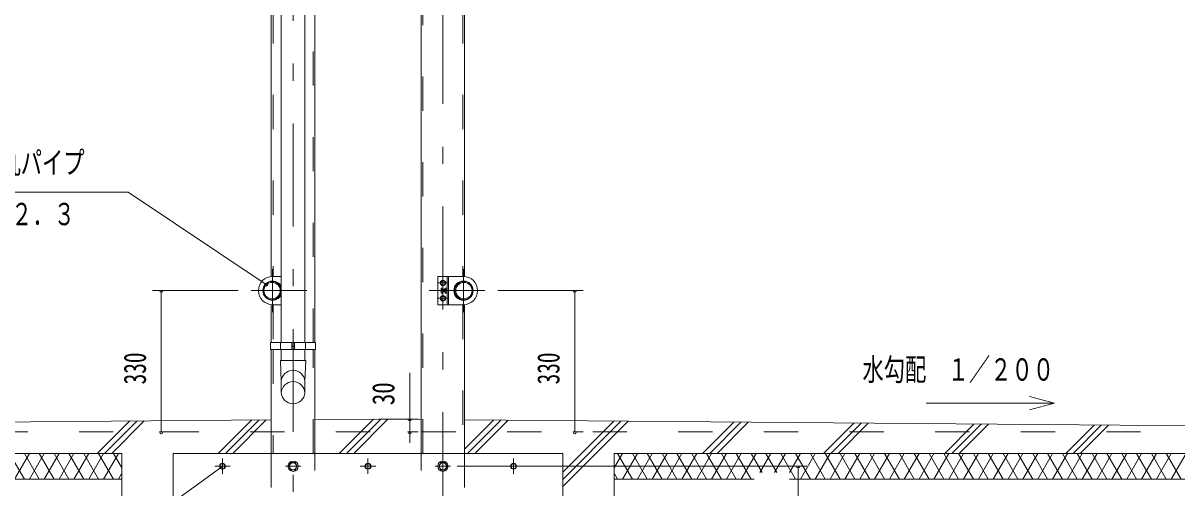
# Model space of a CAD drawing. Units: millimetres, scale not verified. Extents: x -34835 to 34837, y -16800 to 16800.
# Drawn here: x 18569 to 29350, y 1469 to 5810 of the extents above; entities that cross this region are included whole.
import ezdxf
from ezdxf.enums import TextEntityAlignment as Align

# ---------------------------------------------------------------- set-up
doc = ezdxf.new("R2010")
doc.units = ezdxf.units.MM
doc.header["$LTSCALE"] = 80
doc.linetypes.add('USER2', pattern=[10, 4, -6])
doc.linetypes.add('USER3', pattern=[24, 12, -5, 2, -5])
for name, color, linetype, lineweight in [('0-6_2-02BOLD', 7, 'Continuous', 18), ('0-7_2-12HIDDEN', 3, 'USER2', 18), ('0-8_2-22CENTER', 3, 'USER3', 18), ('0-9_2-42THIN', 4, 'Continuous', 18), ('0-A_2-52DIM', 3, 'Continuous', 18), ('0-B_2-62HATCH', 2, 'Continuous', 18)]:
    doc.layers.add(name, color=color, linetype=linetype, lineweight=lineweight)
doc.styles.add('ＭＳ ゴシック', font='')
doc.styles.get('ＭＳ ゴシック').set_extended_font_data('MS Gothic')

msp = doc.modelspace()

# ---------------------------------------------------------------- linework, layer by layer
at = {"layer": '0-6_2-02BOLD'}
for p, q in [((20981.44, 2826.27), (20981.44, 8791.89)), ((21201.47, 8791.89), (21201.47, 2826.27)), ((20888.25, 6739.89), (20888.25, 3443.41)), ((21294.65, 2826.28), (21294.65, 6739.89)), ((22288.24, 6739.89), (22288.24, 1791.89)), ((22694.64, 3443.41), (22694.64, 6739.89)), ((20899.45, 3443.89), (20981.44, 3443.89)), ((22531.45, 3443.89), (22531.45, 3179.89)), ((22491.45, 3323.44), (22477.46, 3323.44)), ((22477.46, 3300.34), (22491.45, 3300.34)), ((22511.45, 3323.89), (22491.45, 3323.89)), ((22491.45, 3299.89), (22511.45, 3299.89)), ((22531.45, 3323.44), (22513.47, 3323.44)), ((22513.47, 3300.34), (22531.45, 3300.34)), ((22594.25, 3299.89), (22598.64, 3299.89)), ((22598.64, 3323.89), (22598.64, 3299.89)), ((20888.25, 3180.36), (20888.25, 2826.28)), ((20981.44, 3179.89), (20899.45, 3179.89)), ((22694.64, 1791.89), (22694.64, 3180.36)), ((20975.02, 2826.27), (20975.02, 2762.28)), ((21079.24, 2826.28), (21079.24, 2762.28)), ((21103.65, 2762.28), (21103.65, 2826.28)), ((21207.81, 2826.27), (21207.81, 2762.28)), ((20888.25, 2762.28), (20888.25, 1791.89)), ((20981.41, 2762.28), (20981.41, 2660.41)), ((21079.24, 2794.28), (21103.65, 2794.28)), ((21201.41, 2762.28), (21201.41, 2660.41)), ((21294.65, 1791.89), (21294.65, 2762.28)), ((21791.45, 2111.89), (22273.25, 2109.49)), ((22694.64, 2104.59), (31691.45, 2031.89)), ((19491.45, 1791.89), (11891.45, 1791.89)), ((19491.45, 791.89), (19491.45, 1791.89)), ((25401.13, 1551.89), (24091.45, 1551.89))]:
    msp.add_line(p, q, dxfattribs=at)
for points in [[(22683.45, 3179.89), (22443.45, 3179.89), (22443.45, 3443.89), (22683.45, 3443.89)], [(20981.44, 3321.07), (20980.25, 3319.89), (20980.25, 3303.89), (20981.44, 3302.7)], [(22531.45, 3288.79), (22513.47, 3288.79), (22511.45, 3292.29), (22511.45, 3331.49), (22513.47, 3334.98), (22531.45, 3334.98)], [(22598.64, 3299.89), (22602.64, 3303.89), (22602.64, 3319.89), (22598.64, 3323.89), (22594.25, 3323.89)], [(20981.43, 2358.39), (20981.43, 2461.78), (20973.43, 2660.42), (21209.41, 2660.42)], [(21209.41, 2660.42), (21201.42, 2461.78), (21201.42, 2358.39)], [(20888.25, 2104.59), (11891.45, 2031.89), (11891.45, 1551.89), (19491.45, 1551.89)], [(22288.24, 2107.88), (21791.45, 2111.89), (21294.65, 2107.88)], [(31691.45, 2031.89), (31691.45, 1551.89), (25731.44, 1551.89)], [(19971.44, 791.89), (19971.44, 1791.89), (23611.45, 1791.89), (23611.45, 791.89)], [(24091.45, 791.89), (24091.45, 1791.89), (31691.45, 1791.89)]]:
    msp.add_lwpolyline(points, dxfattribs=at)
for points in [[(22491.45, 3360.79), (22471.45, 3372.34), (22471.45, 3395.43), (22491.45, 3406.98), (22511.45, 3395.43), (22511.45, 3372.34)], [(22471.45, 3228.34), (22471.45, 3251.43), (22491.45, 3262.98), (22511.45, 3251.43), (22511.45, 3228.34), (22491.45, 3216.79)], [(22477.46, 3288.79), (22491.45, 3288.79), (22491.45, 3334.98), (22477.46, 3334.98), (22475.45, 3331.49), (22475.45, 3292.29)], [(21301.03, 2762.28), (21301.03, 2826.27), (20881.84, 2826.27), (20881.84, 2762.28)], [(21071.81, 1705.89), (21052.18, 1671.89), (21071.81, 1637.89), (21111.08, 1637.89), (21130.71, 1671.89), (21111.08, 1705.89)], [(22471.82, 1705.89), (22511.08, 1705.89), (22530.71, 1671.89), (22511.08, 1637.89), (22471.82, 1637.89), (22452.19, 1671.89)]]:
    msp.add_lwpolyline(points, close=True, dxfattribs=at)
for centre, radius in [((20894.85, 3311.89), 85.4), ((20894.85, 3311.89), 76.2), ((22491.45, 3383.89), 25), ((22491.45, 3383.89), 19.6), ((22683.45, 3311.89), 90), ((22688.05, 3311.89), 85.4), ((22688.05, 3311.89), 76.2), ((22491.45, 3239.89), 25), ((22491.45, 3239.89), 19.6), ((20431.45, 1671.89), 28), ((20431.45, 1671.89), 24), ((21091.45, 1671.89), 48), ((21091.45, 1671.89), 33), ((21791.45, 1671.89), 28), ((21791.45, 1671.89), 24), ((22491.45, 1671.89), 48), ((22491.45, 1671.89), 33), ((23151.46, 1671.89), 28), ((23151.46, 1671.89), 24)]:
    msp.add_circle(centre, radius, dxfattribs=at)
for centre, radius, start, end in [((20899.45, 3311.89), 132, 90, 270), ((20899.45, 3311.89), 90, 24.35742, 335.64255), ((22683.45, 3311.89), 132, 270, 90), ((22509.49, 3311.89), 34.04, 160.17087, 199.83131), ((22484.72, 3294.57), 9.27, 141.46855, 180), ((22484.72, 3329.21), 9.26, 180, 218.54622), ((22520.71, 3329.21), 9.27, 180, 218.53142), ((22520.71, 3294.57), 9.26, 141.45375, 180), ((22545.5, 3311.89), 34.04, 160.16866, 199.8291), ((21091.44, 2457.86), 110.21, 3.55865, 176.44131), ((21091.44, 2351.56), 110.21, 3.55865, 176.44131), ((21091.44, 2365.24), 110.21, 183.56302, 356.43695)]:
    msp.add_arc(centre, radius, start, end, dxfattribs=at)
at = {"layer": '0-7_2-12HIDDEN'}
for p, q in [((20905.05, 6739.89), (20905.05, 3443.89)), ((21277.84, 2826.28), (21277.84, 6739.89)), ((22305.05, 1791.89), (22305.05, 6739.89)), ((22677.85, 6739.89), (22677.85, 3443.89)), ((22544.25, 3443.89), (22544.25, 3179.89)), ((20905.05, 3179.89), (20905.05, 2826.28)), ((22677.85, 3179.89), (22677.85, 1791.89)), ((20905.05, 2762.28), (20905.05, 1791.89)), ((21277.84, 1791.89), (21277.84, 2762.28)), ((11891.45, 1991.89), (31691.45, 1991.89))]:
    msp.add_line(p, q, dxfattribs=at)
for points in [[(20888.25, 1791.89), (20888.25, 831.89), (21294.65, 831.89), (21294.65, 1791.89)], [(22694.64, 1791.89), (22694.64, 831.89), (22288.24, 831.89), (22288.24, 1791.89)]]:
    msp.add_lwpolyline(points, dxfattribs=at)
at = {"layer": '0-8_2-22CENTER'}
for p, q in [((21091.45, -1848.11), (21091.45, 9855.89)), ((22491.45, 9855.89), (22491.45, -1848.11)), ((20899.45, 3511.89), (20899.45, 3111.89)), ((22683.45, 3511.89), (22683.45, 3111.89)), ((22441.45, 3383.89), (22541.45, 3383.89)), ((21219.44, 3311.89), (20699.46, 3311.89)), ((22363.45, 3311.89), (22883.44, 3311.89)), ((22541.45, 3239.89), (22438.83, 3239.89)), ((20431.45, 1743.89), (20431.45, 1599.89)), ((21791.45, 1599.89), (21791.45, 1743.89)), ((23151.46, 1743.89), (23151.46, 1599.89)), ((20359.44, 1671.89), (20503.45, 1671.89)), ((21019.45, 1671.89), (21163.45, 1671.89)), ((21719.45, 1671.89), (21863.45, 1671.89)), ((22419.44, 1671.89), (22563.44, 1671.89)), ((23223.46, 1671.89), (23079.46, 1671.89))]:
    msp.add_line(p, q, dxfattribs=at)
at = {"layer": '0-9_2-42THIN'}
for p, q in [((22491.45, 3320.69), (22511.45, 3320.69)), ((22511.45, 3303.09), (22491.45, 3303.09)), ((22601.85, 3320.69), (22593.87, 3320.69)), ((22593.87, 3303.09), (22601.85, 3303.09))]:
    msp.add_line(p, q, dxfattribs=at)
at = {"layer": '0-A_2-52DIM'}
for p, q in [((20856.38, 3370.25), (20824.38, 3370.25)), ((20579.45, 3311.89), (19779.45, 3311.89)), ((19875.45, 3311.89), (19843.45, 3311.89)), ((23003.44, 3311.89), (23803.44, 3311.89)), ((23739.44, 3311.89), (23707.44, 3311.89)), ((22181.1, 1891.46), (22181.1, 2543.89)), ((27974.4, 2322.33), (28206.22, 2260.21)), ((21893.99, 2111.89), (22261.1, 2111.89)), ((22197.1, 2111.89), (22165.1, 2111.89)), ((19875.45, 1991.89), (19843.45, 1991.89)), ((22197.1, 1991.89), (22165.1, 1991.89)), ((22261.1, 1991.89), (22181.1, 1991.89)), ((23739.44, 1991.89), (23707.44, 1991.89)), ((22625.56, 1671.89), (25891.44, 1671.89)), ((25827.44, 1671.89), (25795.44, 1671.89)), ((25811.44, 1671.89), (25811.44, 359.89))]:
    msp.add_line(p, q, dxfattribs=at)
for points in [[(20840.38, 3370.25), (19551.45, 4231.89), (17311.45, 4231.89)], [(19859.45, 3311.89), (19859.45, 1991.89), (19939.45, 1991.89)], [(23723.44, 3311.89), (23723.44, 1991.89), (23803.44, 1991.89)], [(27006.22, 2260.21), (28206.22, 2260.21), (27974.4, 2198.1)], [(15586.86, -41.53), (18066.86, -41.53), (20426.19, 1667.04)]]:
    msp.add_lwpolyline(points, dxfattribs=at)
for centre in [(20840.38, 3370.25), (19859.45, 3311.89), (23723.44, 3311.89), (22181.1, 2111.89), (19859.45, 1991.89), (22181.1, 1991.89), (23723.44, 1991.89), (25811.44, 1671.89)]:
    msp.add_arc(centre, 16, 180, 0, dxfattribs=at)
at = {"layer": '0-B_2-62HATCH'}
for p, q in [((19260.83, 1791.89), (19562.41, 2093.47)), ((19630.86, 2094.03), (19328.71, 1791.89)), ((19396.59, 1791.89), (19699.3, 2094.6)), ((20392.2, 1791.89), (20703.21, 2102.9)), ((20771.66, 2103.46), (20460.08, 1791.89)), ((20527.96, 1791.89), (20840.1, 2104.03)), ((21843.31, 2111.63), (21523.57, 1791.89)), ((21591.45, 1791.89), (21910.86, 2111.29)), ((21978.4, 2110.96), (21659.33, 1791.89)), ((22965.24, 2102.19), (22694.64, 1831.59)), ((22722.82, 1791.89), (23032.57, 2101.63)), ((23099.89, 2101.08), (22790.7, 1791.89)), ((24087.34, 2092.92), (23611.45, 1617.03)), ((23611.45, 1549.15), (24154.66, 2092.36)), ((24221.99, 2091.8), (23611.45, 1481.27)), ((24917.68, 1791.89), (25209.43, 2083.64)), ((24985.56, 1791.89), (25276.76, 2083.09)), ((25344.09, 2082.53), (25053.44, 1791.89)), ((26049.05, 1791.89), (26331.54, 2074.37)), ((26398.86, 2073.81), (26116.93, 1791.89)), ((26184.82, 1791.89), (26466.18, 2073.26)), ((27180.42, 1791.89), (27453.63, 2065.1)), ((27520.96, 2064.54), (27248.31, 1791.89)), ((27316.18, 1791.89), (27588.28, 2063.98)), ((28311.79, 1791.89), (28575.73, 2055.82)), ((28643.05, 2055.27), (28379.67, 1791.89)), ((28447.56, 1791.89), (28710.38, 2054.71)), ((18581.37, 1551.89), (18442.81, 1791.89)), ((18488.99, 1551.89), (18627.56, 1791.89)), ((18581.37, 1791.89), (18719.94, 1551.89)), ((18766.12, 1791.89), (18627.56, 1551.89)), ((18858.5, 1551.89), (18719.94, 1791.89)), ((18766.12, 1551.89), (18904.69, 1791.89)), ((18858.5, 1791.89), (18997.06, 1551.89)), ((19043.25, 1791.89), (18904.69, 1551.89)), ((19135.63, 1551.89), (18997.06, 1791.89)), ((19043.25, 1551.89), (19181.81, 1791.89)), ((19135.63, 1791.89), (19274.19, 1551.89)), ((19320.38, 1791.89), (19181.82, 1551.89)), ((19412.76, 1551.89), (19274.19, 1791.89)), ((19320.38, 1551.89), (19458.95, 1791.89)), ((19412.76, 1791.89), (19491.45, 1655.59)), ((24170.12, 1791.89), (24091.45, 1655.62)), ((24262.5, 1551.89), (24123.93, 1791.89)), ((24170.12, 1551.89), (24308.68, 1791.89)), ((24262.5, 1791.89), (24401.06, 1551.89)), ((24447.25, 1791.89), (24308.69, 1551.89)), ((24539.63, 1551.89), (24401.06, 1791.89)), ((24447.25, 1551.89), (24585.81, 1791.89)), ((24539.63, 1791.89), (24678.19, 1551.89)), ((24724.37, 1791.89), (24585.81, 1551.89)), ((24816.75, 1551.89), (24678.19, 1791.89)), ((24724.37, 1551.89), (24862.94, 1791.89)), ((24816.75, 1791.89), (24955.32, 1551.89)), ((25001.5, 1791.89), (24862.94, 1551.89)), ((25093.88, 1551.89), (24955.32, 1791.89)), ((25001.5, 1551.89), (25140.07, 1791.89)), ((25093.88, 1791.89), (25232.44, 1551.89)), ((25278.63, 1791.89), (25140.07, 1551.89)), ((25371.01, 1551.89), (25232.45, 1791.89)), ((25278.63, 1551.89), (25417.2, 1791.89)), ((25371.01, 1791.89), (25474.55, 1612.55)), ((25452.22, 1612.55), (25555.76, 1791.89)), ((25509.57, 1791.89), (25613.12, 1612.55)), ((25590.78, 1612.55), (25694.33, 1791.89)), ((25648.14, 1791.89), (25786.7, 1551.89)), ((25832.89, 1791.89), (25729.35, 1612.55)), ((25925.27, 1551.89), (25786.7, 1791.89)), ((25832.89, 1551.89), (25971.45, 1791.89)), ((25925.27, 1791.89), (26063.83, 1551.89)), ((26110.02, 1791.89), (25971.45, 1551.89)), ((26202.4, 1551.89), (26063.83, 1791.89)), ((26110.02, 1551.89), (26248.58, 1791.89)), ((26202.4, 1791.89), (26340.96, 1551.89)), ((26387.15, 1791.89), (26248.58, 1551.89)), ((26479.52, 1551.89), (26340.96, 1791.89)), ((26387.15, 1551.89), (26525.71, 1791.89)), ((26479.53, 1791.89), (26618.09, 1551.89)), ((26664.27, 1791.89), (26525.71, 1551.89)), ((26756.66, 1551.89), (26618.09, 1791.89)), ((26664.28, 1551.89), (26802.84, 1791.89)), ((26756.66, 1791.89), (26895.22, 1551.89)), ((26941.4, 1791.89), (26802.84, 1551.89)), ((27033.78, 1551.89), (26895.22, 1791.89)), ((26941.4, 1551.89), (27079.97, 1791.89)), ((27033.78, 1791.89), (27172.34, 1551.89)), ((27218.53, 1791.89), (27079.97, 1551.89)), ((27172.35, 1791.89), (27310.91, 1551.89)), ((27218.53, 1551.89), (27357.1, 1791.89)), ((27449.47, 1551.89), (27310.91, 1791.89)), ((27357.1, 1551.89), (27495.66, 1791.89)), ((27449.47, 1791.89), (27588.04, 1551.89)), ((27634.23, 1791.89), (27495.66, 1551.89)), ((27726.6, 1551.89), (27588.04, 1791.89)), ((27634.23, 1551.89), (27772.79, 1791.89)), ((27726.6, 1791.89), (27865.17, 1551.89)), ((27911.35, 1791.89), (27772.79, 1551.89)), ((28003.73, 1551.89), (27865.17, 1791.89)), ((27911.36, 1551.89), (28049.92, 1791.89)), ((28003.73, 1791.89), (28142.3, 1551.89)), ((28188.48, 1791.89), (28049.92, 1551.89)), ((28142.3, 1791.89), (28280.86, 1551.89)), ((28188.48, 1551.89), (28327.05, 1791.89)), ((28419.42, 1551.89), (28280.86, 1791.89)), ((28327.05, 1551.89), (28465.61, 1791.89)), ((28419.42, 1791.89), (28557.99, 1551.89)), ((28604.17, 1791.89), (28465.61, 1551.89)), ((28696.55, 1551.89), (28557.99, 1791.89)), ((28604.18, 1551.89), (28742.74, 1791.89)), ((28696.55, 1791.89), (28835.12, 1551.89)), ((28881.3, 1791.89), (28742.74, 1551.89)), ((28973.68, 1551.89), (28835.12, 1791.89)), ((28881.3, 1551.89), (29019.87, 1791.89)), ((28973.68, 1791.89), (29112.25, 1551.89)), ((29158.43, 1791.89), (29019.87, 1551.89)), ((29250.81, 1551.89), (29112.25, 1791.89)), ((29158.44, 1551.89), (29296.99, 1791.89)), ((29250.81, 1791.89), (29389.37, 1551.89)), ((29435.56, 1791.89), (29296.99, 1551.89)), ((19491.45, 1608.19), (19458.95, 1551.89)), ((24091.45, 1608.16), (24123.93, 1551.89))]:
    msp.add_line(p, q, dxfattribs=at)

# ---------------------------------------------------------------- texts
at = {"layer": '0-A_2-52DIM', "color": 7, "style": 'ＭＳ ゴシック', "width": 0.7}
for s, p in [('車止め：丸パイプ', (17551.45, 4340.32)), ('φ４２．７×２．３', (17311.45, 3860.31)), ('水勾配\u3000１／２００', (26411.76, 2408.64))]:
    msp.add_text(s, height=208.4, dxfattribs=at).set_placement(p, align=Align.BOTTOM_LEFT)
at = {"layer": '0-A_2-52DIM', "color": 7, "style": 'ＭＳ ゴシック'}
for s, width, p in [('330', 0.7, (19779.45, 2436.17)), ('330', 0.7, (23643.44, 2436.17)), ('30', 0.75, (22101.09, 2242.59))]:
    msp.add_text(s, height=208.4, rotation=90, dxfattribs=dict(at, width=width)).set_placement(p, align=Align.BOTTOM_LEFT)

doc.saveas('drawing.dxf')
